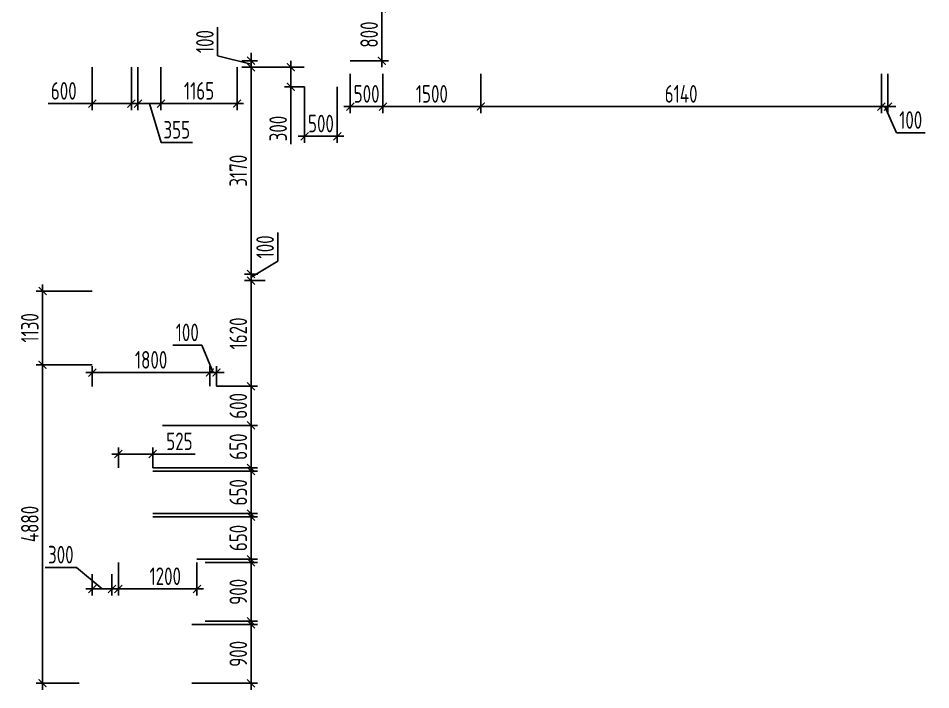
# Model space of a CAD drawing. Header units: millimetres. Extents: x -350007 to 536090, y -888 to 198380.
# Drawn here: x -60835 to -46850, y 61556 to 71847 of the extents above; entities that cross this region are included whole.
import ezdxf

# ---------------------------------------------------------------- set-up
doc = ezdxf.new("R2010")
doc.units = ezdxf.units.MM
doc.layers.add('АР_Размеры нов.', color=15, linetype='Continuous', lineweight=0)
doc.styles.add('ISOCPEUR', font='isocpeur.ttf', dxfattribs={"width": 0.7})
doc.dimstyles.new('R_100', dxfattribs={"dimtxt": 270, "dimasz": 120, "dimexe": 100, "dimexo": 0, "dimgap": 60, "dimtad": 1, "dimdec": 0, "dimrnd": 5, "dimzin": 0, "dimdsep": 46, "dimtxsty": 'ISOCPEUR', "dimblk": 'ARCHTICK', "dimcen": 0, "dimdle": 100, "dimclrd": 256, "dimclre": 256, "dimclrt": 256, "dimadec": 0, "dimazin": 0, "dimtfac": 2, "dimtdec": 0, "dimtofl": 0, "dimtmove": 1, "dimatfit": 3, "dimfxl": 1, "dimtvp": 3, "dimtolj": 1, "dimtzin": 0, "dimarcsym": 0})

# ---------------------------------------------------------------- blocks, each defined once
blk = doc.blocks.new('_ArchTick')
at = {"color": 0, "linetype": 'ByBlock', "const_width": 0.15}
blk.add_lwpolyline([(-0.5, -0.5), (0.5, 0.5)], dxfattribs=at)
blk = doc.blocks.new('*D2733')
at = {"layer": 'Defpoints', "color": 0, "ltscale": 500, "transparency": 16777216}
for p in [(-60463, 66537), (-59901, 66537), (-59901, 61656)]:
    blk.add_point(p, dxfattribs=at)
at = {"layer": 'АР_Размеры нов.', "lineweight": -2, "ltscale": 500, "transparency": 16777216}
for p, q in [((-60463, 61556), (-60463, 66637)), ((-59901, 66537), (-60563, 66537)), ((-59901, 61656), (-60563, 61656))]:
    blk.add_line(p, q, dxfattribs=at)
at = {"layer": 'АР_Размеры нов.', "lineweight": -2, "ltscale": 500, "transparency": 16777216, "xscale": 120, "yscale": 120, "zscale": 120}
for p, rotation in [((-60463, 66537), 90), ((-60463, 61656), 270)]:
    blk.add_blockref('_ArchTick', p, dxfattribs=dict(at, rotation=rotation))
at = {"layer": 'АР_Размеры нов.', "lineweight": 13, "ltscale": 500, "transparency": 16777216, "insert": (-60658, 64096), "char_height": 270, "attachment_point": 5, "rotation": 90, "style": 'ISOCPEUR'}
blk.add_mtext('\\A1;4880', dxfattribs=at)
blk = doc.blocks.new('*D2585')
at = {"layer": 'Defpoints', "color": 0, "ltscale": 100, "transparency": 16777216}
for p in [(-59701, 67667), (-60463, 66537), (-59701, 66537)]:
    blk.add_point(p, dxfattribs=at)
at = {"layer": 'АР_Размеры нов.', "lineweight": -2, "ltscale": 100, "transparency": 16777216}
for p, q in [((-60463, 67767), (-60463, 66437)), ((-59701, 67667), (-60563, 67667)), ((-59701, 66537), (-60563, 66537))]:
    blk.add_line(p, q, dxfattribs=at)
at = {"layer": 'АР_Размеры нов.', "lineweight": -2, "ltscale": 100, "transparency": 16777216, "xscale": 120, "yscale": 120, "zscale": 120}
for p, rotation in [((-60463, 67667), 90), ((-60463, 66537), 270)]:
    blk.add_blockref('_ArchTick', p, dxfattribs=dict(at, rotation=rotation))
at = {"layer": 'АР_Размеры нов.', "ltscale": 100, "transparency": 16777216, "insert": (-60658, 67102), "char_height": 270, "attachment_point": 5, "rotation": 90, "style": 'ISOCPEUR'}
blk.add_mtext('\\A1;1130', dxfattribs=at)
blk = doc.blocks.new('*D2587')
at = {"layer": 'Defpoints', "color": 0, "ltscale": 100, "transparency": 16777216}
for p in [(-58648, 71096), (-57481, 71096), (-57481, 70539)]:
    blk.add_point(p, dxfattribs=at)
at = {"layer": 'АР_Размеры нов.', "lineweight": -2, "ltscale": 100, "transparency": 16777216}
for p, q in [((-58648, 71096), (-58648, 70439)), ((-57481, 71096), (-57481, 70439)), ((-58748, 70539), (-57381, 70539))]:
    blk.add_line(p, q, dxfattribs=at)
at = {"layer": 'АР_Размеры нов.', "lineweight": -2, "ltscale": 100, "transparency": 16777216, "xscale": 120, "yscale": 120, "zscale": 120, "rotation": 180}
blk.add_blockref('_ArchTick', (-58648, 70539), dxfattribs=at)
at = {"layer": 'АР_Размеры нов.', "lineweight": -2, "ltscale": 100, "transparency": 16777216, "xscale": 120, "yscale": 120, "zscale": 120}
blk.add_blockref('_ArchTick', (-57481, 70539), dxfattribs=at)
at = {"layer": 'АР_Размеры нов.', "ltscale": 100, "transparency": 16777216, "insert": (-58064, 70734), "char_height": 270, "attachment_point": 5, "style": 'ISOCPEUR'}
blk.add_mtext('\\A1;1165', dxfattribs=at)
blk = doc.blocks.new('*D2592')
at = {"layer": 'Defpoints', "color": 0, "ltscale": 100, "transparency": 16777216}
for p in [(-55246, 70996), (-53746, 70996), (-55246, 70493)]:
    blk.add_point(p, dxfattribs=at)
at = {"layer": 'АР_Размеры нов.', "lineweight": -2, "ltscale": 100, "transparency": 16777216}
for p, q in [((-55246, 70996), (-55246, 70393)), ((-53746, 70996), (-53746, 70393)), ((-53646, 70493), (-55346, 70493))]:
    blk.add_line(p, q, dxfattribs=at)
at = {"layer": 'АР_Размеры нов.', "lineweight": -2, "ltscale": 100, "transparency": 16777216, "xscale": 120, "yscale": 120, "zscale": 120, "rotation": 180}
blk.add_blockref('_ArchTick', (-55246, 70493), dxfattribs=at)
at = {"layer": 'АР_Размеры нов.', "lineweight": -2, "ltscale": 100, "transparency": 16777216, "xscale": 120, "yscale": 120, "zscale": 120}
blk.add_blockref('_ArchTick', (-53746, 70493), dxfattribs=at)
at = {"layer": 'АР_Размеры нов.', "ltscale": 100, "transparency": 16777216, "insert": (-54496, 70688), "char_height": 270, "attachment_point": 5, "style": 'ISOCPEUR'}
blk.add_mtext('\\A1;1500', dxfattribs=at)
blk = doc.blocks.new('*D1915')
at = {"layer": 'Defpoints', "color": 0, "ltscale": 100, "transparency": 16777216}
for p in [(-55746, 71998), (-55746, 71196), (-55262, 71196)]:
    blk.add_point(p, dxfattribs=at)
at = {"layer": 'АР_Размеры нов.', "lineweight": -2, "ltscale": 100, "transparency": 16777216}
for p, q in [((-55262, 72098), (-55262, 71096)), ((-55746, 71998), (-55162, 71998)), ((-55746, 71196), (-55162, 71196))]:
    blk.add_line(p, q, dxfattribs=at)
at = {"layer": 'АР_Размеры нов.', "lineweight": -2, "ltscale": 100, "transparency": 16777216, "xscale": 120, "yscale": 120, "zscale": 120}
for p, rotation in [((-55262, 71998), 90), ((-55262, 71196), 270)]:
    blk.add_blockref('_ArchTick', p, dxfattribs=dict(at, rotation=rotation))
at = {"layer": 'АР_Размеры нов.', "ltscale": 100, "transparency": 16777216, "insert": (-55457, 71597), "char_height": 270, "attachment_point": 5, "rotation": 90, "style": 'ISOCPEUR'}
blk.add_mtext('\\A1;800', dxfattribs=at)
blk = doc.blocks.new('*D1916')
at = {"layer": 'Defpoints', "color": 0, "ltscale": 500, "transparency": 16777216}
for p in [(-59701, 71096), (-59101, 71096), (-59701, 70539)]:
    blk.add_point(p, dxfattribs=at)
at = {"layer": 'АР_Размеры нов.', "lineweight": -2, "ltscale": 500, "transparency": 16777216}
for p, q in [((-59701, 71096), (-59701, 70439)), ((-59101, 71096), (-59101, 70439)), ((-60378, 70539), (-59701, 70539)), ((-59001, 70539), (-59801, 70539))]:
    blk.add_line(p, q, dxfattribs=at)
at = {"layer": 'АР_Размеры нов.', "lineweight": -2, "ltscale": 500, "transparency": 16777216, "xscale": 120, "yscale": 120, "zscale": 120, "rotation": 180}
blk.add_blockref('_ArchTick', (-59701, 70539), dxfattribs=at)
at = {"layer": 'АР_Размеры нов.', "lineweight": -2, "ltscale": 500, "transparency": 16777216, "xscale": 120, "yscale": 120, "zscale": 120}
blk.add_blockref('_ArchTick', (-59101, 70539), dxfattribs=at)
at = {"layer": 'АР_Размеры нов.', "lineweight": 13, "ltscale": 500, "transparency": 16777216, "insert": (-60138, 70734), "char_height": 270, "attachment_point": 5, "style": 'ISOCPEUR'}
blk.add_mtext('\\A1;600', dxfattribs=at)
blk = doc.blocks.new('*D1917')
at = {"layer": 'Defpoints', "color": 0, "ltscale": 500, "transparency": 16777216}
for p in [(-57268, 71096), (-56746, 71096), (-57165, 67927)]:
    blk.add_point(p, dxfattribs=at)
at = {"layer": 'АР_Размеры нов.', "lineweight": -2, "ltscale": 500, "transparency": 16777216}
for p, q in [((-57268, 67827), (-57268, 71196)), ((-56746, 71096), (-57368, 71096)), ((-57165, 67927), (-57368, 67927))]:
    blk.add_line(p, q, dxfattribs=at)
at = {"layer": 'АР_Размеры нов.', "lineweight": -2, "ltscale": 500, "transparency": 16777216, "xscale": 120, "yscale": 120, "zscale": 120}
for p, rotation in [((-57268, 71096), 90), ((-57268, 67927), 270)]:
    blk.add_blockref('_ArchTick', p, dxfattribs=dict(at, rotation=rotation))
at = {"layer": 'АР_Размеры нов.', "lineweight": 13, "ltscale": 500, "transparency": 16777216, "insert": (-57463, 69511), "char_height": 270, "attachment_point": 5, "rotation": 90, "style": 'ISOCPEUR'}
blk.add_mtext('\\A1;3170', dxfattribs=at)
blk = doc.blocks.new('*D1818')
at = {"layer": 'Defpoints', "color": 0, "ltscale": 500, "transparency": 16777216}
for p in [(-59001, 71096), (-58648, 71096), (-59001, 70539)]:
    blk.add_point(p, dxfattribs=at)
at = {"layer": 'АР_Размеры нов.', "lineweight": -2, "ltscale": 500, "transparency": 16777216}
for p, q in [((-59001, 71096), (-59001, 70439)), ((-58648, 71096), (-58648, 70439)), ((-58548, 70539), (-59101, 70539)), ((-58824, 70539), (-58646, 69944)), ((-58646, 69944), (-58167, 69944))]:
    blk.add_line(p, q, dxfattribs=at)
at = {"layer": 'АР_Размеры нов.', "lineweight": -2, "ltscale": 500, "transparency": 16777216, "xscale": 120, "yscale": 120, "zscale": 120, "rotation": 180}
blk.add_blockref('_ArchTick', (-59001, 70539), dxfattribs=at)
at = {"layer": 'АР_Размеры нов.', "lineweight": -2, "ltscale": 500, "transparency": 16777216, "xscale": 120, "yscale": 120, "zscale": 120}
blk.add_blockref('_ArchTick', (-58648, 70539), dxfattribs=at)
at = {"layer": 'АР_Размеры нов.', "lineweight": 13, "ltscale": 500, "transparency": 16777216, "insert": (-58406, 70139), "char_height": 270, "attachment_point": 5, "style": 'ISOCPEUR'}
blk.add_mtext('\\A1;355', dxfattribs=at)
blk = doc.blocks.new('*D1819')
at = {"layer": 'Defpoints', "color": 0, "ltscale": 500, "transparency": 16777216}
for p in [(-56454, 71096), (-56657, 70795), (-56446, 70795)]:
    blk.add_point(p, dxfattribs=at)
at = {"layer": 'АР_Размеры нов.', "lineweight": -2, "ltscale": 500, "transparency": 16777216}
for p, q in [((-56657, 71196), (-56657, 70695)), ((-56454, 71096), (-56757, 71096)), ((-56446, 70795), (-56757, 70795)), ((-56657, 69917), (-56657, 70795))]:
    blk.add_line(p, q, dxfattribs=at)
at = {"layer": 'АР_Размеры нов.', "lineweight": -2, "ltscale": 500, "transparency": 16777216, "xscale": 120, "yscale": 120, "zscale": 120}
for p, rotation in [((-56657, 71096), 90), ((-56657, 70795), 270)]:
    blk.add_blockref('_ArchTick', p, dxfattribs=dict(at, rotation=rotation))
at = {"layer": 'АР_Размеры нов.', "lineweight": 13, "ltscale": 500, "transparency": 16777216, "insert": (-56852, 70157), "char_height": 270, "attachment_point": 5, "rotation": 90, "style": 'ISOCPEUR'}
blk.add_mtext('\\A1;300', dxfattribs=at)
blk = doc.blocks.new('*D1820')
at = {"layer": 'Defpoints', "color": 0, "ltscale": 500, "transparency": 16777216}
for p in [(-55746, 70996), (-55246, 70996), (-55746, 70493)]:
    blk.add_point(p, dxfattribs=at)
at = {"layer": 'АР_Размеры нов.', "lineweight": -2, "ltscale": 500, "transparency": 16777216}
for p, q in [((-55746, 70996), (-55746, 70393)), ((-55246, 70996), (-55246, 70393)), ((-55146, 70493), (-55846, 70493))]:
    blk.add_line(p, q, dxfattribs=at)
at = {"layer": 'АР_Размеры нов.', "lineweight": -2, "ltscale": 500, "transparency": 16777216, "xscale": 120, "yscale": 120, "zscale": 120, "rotation": 180}
blk.add_blockref('_ArchTick', (-55746, 70493), dxfattribs=at)
at = {"layer": 'АР_Размеры нов.', "lineweight": -2, "ltscale": 500, "transparency": 16777216, "xscale": 120, "yscale": 120, "zscale": 120}
blk.add_blockref('_ArchTick', (-55246, 70493), dxfattribs=at)
at = {"layer": 'АР_Размеры нов.', "lineweight": 13, "ltscale": 500, "transparency": 16777216, "insert": (-55496, 70688), "char_height": 270, "attachment_point": 5, "style": 'ISOCPEUR'}
blk.add_mtext('\\A1;500', dxfattribs=at)
blk = doc.blocks.new('*D1982')
at = {"layer": 'Defpoints', "color": 0, "ltscale": 500, "transparency": 16777216}
for p in [(-57165, 67927), (-57268, 67827), (-57051, 67827)]:
    blk.add_point(p, dxfattribs=at)
at = {"layer": 'АР_Размеры нов.', "lineweight": -2, "ltscale": 500, "transparency": 16777216}
for p, q in [((-56857, 68122), (-56857, 68563)), ((-57268, 67877), (-56857, 68122)), ((-57268, 67927), (-57268, 68047)), ((-57165, 67927), (-57368, 67927)), ((-57268, 67927), (-57268, 67827)), ((-57051, 67827), (-57368, 67827)), ((-57268, 67827), (-57268, 67707))]:
    blk.add_line(p, q, dxfattribs=at)
at = {"layer": 'АР_Размеры нов.', "lineweight": -2, "ltscale": 500, "transparency": 16777216, "xscale": 120, "yscale": 120, "zscale": 120}
for p, rotation in [((-57268, 67927), 270), ((-57268, 67827), 90)]:
    blk.add_blockref('_ArchTick', p, dxfattribs=dict(at, rotation=rotation))
at = {"layer": 'АР_Размеры нов.', "lineweight": 13, "ltscale": 500, "transparency": 16777216, "insert": (-57052, 68343), "char_height": 270, "attachment_point": 5, "rotation": 90, "style": 'ISOCPEUR'}
blk.add_mtext('\\A1;100', dxfattribs=at)
blk = doc.blocks.new('*D1983')
at = {"layer": 'Defpoints', "color": 0, "ltscale": 500, "transparency": 16777216}
for p in [(-58176, 62556), (-57268, 62556), (-58176, 61656)]:
    blk.add_point(p, dxfattribs=at)
at = {"layer": 'АР_Размеры нов.', "lineweight": -2, "ltscale": 500, "transparency": 16777216}
for p, q in [((-57268, 61556), (-57268, 62656)), ((-58176, 62556), (-57168, 62556)), ((-58176, 61656), (-57168, 61656))]:
    blk.add_line(p, q, dxfattribs=at)
at = {"layer": 'АР_Размеры нов.', "lineweight": -2, "ltscale": 500, "transparency": 16777216, "xscale": 120, "yscale": 120, "zscale": 120}
for p, rotation in [((-57268, 62556), 90), ((-57268, 61656), 270)]:
    blk.add_blockref('_ArchTick', p, dxfattribs=dict(at, rotation=rotation))
at = {"layer": 'АР_Размеры нов.', "lineweight": 13, "ltscale": 500, "transparency": 16777216, "insert": (-57463, 62106), "char_height": 270, "attachment_point": 5, "rotation": 90, "style": 'ISOCPEUR'}
blk.add_mtext('\\A1;900', dxfattribs=at)
blk = doc.blocks.new('*D1984')
at = {"layer": 'Defpoints', "color": 0, "ltscale": 500, "transparency": 16777216}
for p in [(-57972, 63506), (-57268, 63506), (-57972, 62606)]:
    blk.add_point(p, dxfattribs=at)
at = {"layer": 'АР_Размеры нов.', "lineweight": -2, "ltscale": 500, "transparency": 16777216}
for p, q in [((-57972, 63506), (-57168, 63506)), ((-57268, 62506), (-57268, 63606)), ((-57972, 62606), (-57168, 62606))]:
    blk.add_line(p, q, dxfattribs=at)
at = {"layer": 'АР_Размеры нов.', "lineweight": -2, "ltscale": 500, "transparency": 16777216, "xscale": 120, "yscale": 120, "zscale": 120}
for p, rotation in [((-57268, 63506), 90), ((-57268, 62606), 270)]:
    blk.add_blockref('_ArchTick', p, dxfattribs=dict(at, rotation=rotation))
at = {"layer": 'АР_Размеры нов.', "lineweight": 13, "ltscale": 500, "transparency": 16777216, "insert": (-57463, 63056), "char_height": 270, "attachment_point": 5, "rotation": 90, "style": 'ISOCPEUR'}
blk.add_mtext('\\A1;900', dxfattribs=at)
blk = doc.blocks.new('*D1985')
at = {"layer": 'Defpoints', "color": 0, "ltscale": 500, "transparency": 16777216}
for p in [(-59300, 63506), (-58098, 63506), (-59300, 63100)]:
    blk.add_point(p, dxfattribs=at)
at = {"layer": 'АР_Размеры нов.', "lineweight": -2, "ltscale": 500, "transparency": 16777216}
for p, q in [((-59300, 63506), (-59300, 63000)), ((-58098, 63506), (-58098, 63000)), ((-57998, 63100), (-59400, 63100))]:
    blk.add_line(p, q, dxfattribs=at)
at = {"layer": 'АР_Размеры нов.', "lineweight": -2, "ltscale": 500, "transparency": 16777216, "xscale": 120, "yscale": 120, "zscale": 120, "rotation": 180}
blk.add_blockref('_ArchTick', (-59300, 63100), dxfattribs=at)
at = {"layer": 'АР_Размеры нов.', "lineweight": -2, "ltscale": 500, "transparency": 16777216, "xscale": 120, "yscale": 120, "zscale": 120}
blk.add_blockref('_ArchTick', (-58098, 63100), dxfattribs=at)
at = {"layer": 'АР_Размеры нов.', "lineweight": 13, "ltscale": 500, "transparency": 16777216, "insert": (-58582, 63295), "char_height": 270, "attachment_point": 5, "style": 'ISOCPEUR'}
blk.add_mtext('\\A1;1200', dxfattribs=at)
blk = doc.blocks.new('*D1986')
at = {"layer": 'Defpoints', "color": 0, "ltscale": 500, "transparency": 16777216}
for p in [(-59701, 63325), (-59400, 63328), (-59701, 63100)]:
    blk.add_point(p, dxfattribs=at)
at = {"layer": 'АР_Размеры нов.', "lineweight": -2, "ltscale": 500, "transparency": 16777216}
for p, q in [((-59944, 63431), (-60423, 63431)), ((-59550, 63100), (-59944, 63431)), ((-59701, 63325), (-59701, 63000)), ((-59400, 63328), (-59400, 63000)), ((-59300, 63100), (-59801, 63100))]:
    blk.add_line(p, q, dxfattribs=at)
at = {"layer": 'АР_Размеры нов.', "lineweight": -2, "ltscale": 500, "transparency": 16777216, "xscale": 120, "yscale": 120, "zscale": 120, "rotation": 180}
blk.add_blockref('_ArchTick', (-59701, 63100), dxfattribs=at)
at = {"layer": 'АР_Размеры нов.', "lineweight": -2, "ltscale": 500, "transparency": 16777216, "xscale": 120, "yscale": 120, "zscale": 120}
blk.add_blockref('_ArchTick', (-59400, 63100), dxfattribs=at)
at = {"layer": 'АР_Размеры нов.', "lineweight": 13, "ltscale": 500, "transparency": 16777216, "insert": (-60183, 63626), "char_height": 270, "attachment_point": 5, "style": 'ISOCPEUR'}
blk.add_mtext('\\A1;300', dxfattribs=at)
blk = doc.blocks.new('*D1987')
at = {"layer": 'Defpoints', "color": 0, "ltscale": 500, "transparency": 16777216}
for p in [(-57652, 66206), (-57268, 66206), (-58624, 65606)]:
    blk.add_point(p, dxfattribs=at)
at = {"layer": 'АР_Размеры нов.', "lineweight": -2, "ltscale": 500, "transparency": 16777216}
for p, q in [((-57268, 65506), (-57268, 66306)), ((-57652, 66206), (-57168, 66206)), ((-58624, 65606), (-57168, 65606))]:
    blk.add_line(p, q, dxfattribs=at)
at = {"layer": 'АР_Размеры нов.', "lineweight": -2, "ltscale": 500, "transparency": 16777216, "xscale": 120, "yscale": 120, "zscale": 120}
for p, rotation in [((-57268, 66206), 90), ((-57268, 65606), 270)]:
    blk.add_blockref('_ArchTick', p, dxfattribs=dict(at, rotation=rotation))
at = {"layer": 'АР_Размеры нов.', "lineweight": 13, "ltscale": 500, "transparency": 16777216, "insert": (-57463, 65906), "char_height": 270, "attachment_point": 5, "rotation": 90, "style": 'ISOCPEUR'}
blk.add_mtext('\\A1;600', dxfattribs=at)
blk = doc.blocks.new('*D1988')
at = {"layer": 'Defpoints', "color": 0, "ltscale": 500, "transparency": 16777216}
for p in [(-57336, 67827), (-57268, 67827), (-57798, 66206)]:
    blk.add_point(p, dxfattribs=at)
at = {"layer": 'АР_Размеры нов.', "lineweight": -2, "ltscale": 500, "transparency": 16777216}
for p, q in [((-57268, 66106), (-57268, 67927)), ((-57336, 67827), (-57168, 67827)), ((-57798, 66206), (-57168, 66206))]:
    blk.add_line(p, q, dxfattribs=at)
at = {"layer": 'АР_Размеры нов.', "lineweight": -2, "ltscale": 500, "transparency": 16777216, "xscale": 120, "yscale": 120, "zscale": 120}
for p, rotation in [((-57268, 67827), 90), ((-57268, 66206), 270)]:
    blk.add_blockref('_ArchTick', p, dxfattribs=dict(at, rotation=rotation))
at = {"layer": 'АР_Размеры нов.', "lineweight": 13, "ltscale": 500, "transparency": 16777216, "insert": (-57463, 67016), "char_height": 270, "attachment_point": 5, "rotation": 90, "style": 'ISOCPEUR'}
blk.add_mtext('\\A1;1620', dxfattribs=at)
blk = doc.blocks.new('*D1989')
at = {"layer": 'Defpoints', "color": 0, "ltscale": 500, "transparency": 16777216}
for p in [(-57898, 66417), (-59700, 66203), (-57898, 66206)]:
    blk.add_point(p, dxfattribs=at)
at = {"layer": 'АР_Размеры нов.', "lineweight": -2, "ltscale": 500, "transparency": 16777216}
for p, q in [((-59700, 66203), (-59700, 66517)), ((-57898, 66206), (-57898, 66517)), ((-59800, 66417), (-57798, 66417))]:
    blk.add_line(p, q, dxfattribs=at)
at = {"layer": 'АР_Размеры нов.', "lineweight": -2, "ltscale": 500, "transparency": 16777216, "xscale": 120, "yscale": 120, "zscale": 120, "rotation": 180}
blk.add_blockref('_ArchTick', (-59700, 66417), dxfattribs=at)
at = {"layer": 'АР_Размеры нов.', "lineweight": -2, "ltscale": 500, "transparency": 16777216, "xscale": 120, "yscale": 120, "zscale": 120}
blk.add_blockref('_ArchTick', (-57898, 66417), dxfattribs=at)
at = {"layer": 'АР_Размеры нов.', "lineweight": 13, "ltscale": 500, "transparency": 16777216, "insert": (-58799, 66612), "char_height": 270, "attachment_point": 5, "style": 'ISOCPEUR'}
blk.add_mtext('\\A1;1800', dxfattribs=at)
blk = doc.blocks.new('*D1990')
at = {"layer": 'Defpoints', "color": 0, "ltscale": 500, "transparency": 16777216}
for p in [(-57798, 66417), (-57898, 66206), (-57798, 66206)]:
    blk.add_point(p, dxfattribs=at)
at = {"layer": 'АР_Размеры нов.', "lineweight": -2, "ltscale": 500, "transparency": 16777216}
for p, q in [((-58024, 66837), (-58465, 66837)), ((-57848, 66417), (-58024, 66837)), ((-57898, 66206), (-57898, 66517)), ((-57798, 66206), (-57798, 66517)), ((-57898, 66417), (-58018, 66417)), ((-57898, 66417), (-57798, 66417)), ((-57798, 66417), (-57678, 66417))]:
    blk.add_line(p, q, dxfattribs=at)
at = {"layer": 'АР_Размеры нов.', "lineweight": -2, "ltscale": 500, "transparency": 16777216, "xscale": 120, "yscale": 120, "zscale": 120}
blk.add_blockref('_ArchTick', (-57898, 66417), dxfattribs=at)
at = {"layer": 'АР_Размеры нов.', "lineweight": -2, "ltscale": 500, "transparency": 16777216, "xscale": 120, "yscale": 120, "zscale": 120, "rotation": 180}
blk.add_blockref('_ArchTick', (-57798, 66417), dxfattribs=at)
at = {"layer": 'АР_Размеры нов.', "lineweight": 13, "ltscale": 500, "transparency": 16777216, "insert": (-58245, 67032), "char_height": 270, "attachment_point": 5, "style": 'ISOCPEUR'}
blk.add_mtext('\\A1;100', dxfattribs=at)
blk = doc.blocks.new('*D2006')
at = {"layer": 'Defpoints', "color": 0, "ltscale": 500, "transparency": 16777216}
for p in [(-58775, 64206), (-57268, 64206), (-58098, 63556)]:
    blk.add_point(p, dxfattribs=at)
at = {"layer": 'АР_Размеры нов.', "lineweight": -2, "ltscale": 500, "transparency": 16777216}
for p, q in [((-58775, 64206), (-57168, 64206)), ((-57268, 63456), (-57268, 64306)), ((-58098, 63556), (-57168, 63556))]:
    blk.add_line(p, q, dxfattribs=at)
at = {"layer": 'АР_Размеры нов.', "lineweight": -2, "ltscale": 500, "transparency": 16777216, "xscale": 120, "yscale": 120, "zscale": 120}
for p, rotation in [((-57268, 64206), 90), ((-57268, 63556), 270)]:
    blk.add_blockref('_ArchTick', p, dxfattribs=dict(at, rotation=rotation))
at = {"layer": 'АР_Размеры нов.', "lineweight": 13, "ltscale": 500, "transparency": 16777216, "insert": (-57463, 63881), "char_height": 270, "attachment_point": 5, "rotation": 90, "style": 'ISOCPEUR'}
blk.add_mtext('\\A1;650', dxfattribs=at)
blk = doc.blocks.new('*D2007')
at = {"layer": 'Defpoints', "color": 0, "ltscale": 500, "transparency": 16777216}
for p in [(-58775, 64906), (-57268, 64906), (-58775, 64256)]:
    blk.add_point(p, dxfattribs=at)
at = {"layer": 'АР_Размеры нов.', "lineweight": -2, "ltscale": 500, "transparency": 16777216}
for p, q in [((-58775, 64906), (-57168, 64906)), ((-57268, 64156), (-57268, 65006)), ((-58775, 64256), (-57168, 64256))]:
    blk.add_line(p, q, dxfattribs=at)
at = {"layer": 'АР_Размеры нов.', "lineweight": -2, "ltscale": 500, "transparency": 16777216, "xscale": 120, "yscale": 120, "zscale": 120}
for p, rotation in [((-57268, 64906), 90), ((-57268, 64256), 270)]:
    blk.add_blockref('_ArchTick', p, dxfattribs=dict(at, rotation=rotation))
at = {"layer": 'АР_Размеры нов.', "lineweight": 13, "ltscale": 500, "transparency": 16777216, "insert": (-57463, 64581), "char_height": 270, "attachment_point": 5, "rotation": 90, "style": 'ISOCPEUR'}
blk.add_mtext('\\A1;650', dxfattribs=at)
blk = doc.blocks.new('*D2008')
at = {"layer": 'Defpoints', "color": 0, "ltscale": 500, "transparency": 16777216}
for p in [(-57798, 65606), (-57268, 65606), (-58775, 64956)]:
    blk.add_point(p, dxfattribs=at)
at = {"layer": 'АР_Размеры нов.', "lineweight": -2, "ltscale": 500, "transparency": 16777216}
for p, q in [((-57798, 65606), (-57168, 65606)), ((-57268, 64856), (-57268, 65706)), ((-58775, 64956), (-57168, 64956))]:
    blk.add_line(p, q, dxfattribs=at)
at = {"layer": 'АР_Размеры нов.', "lineweight": -2, "ltscale": 500, "transparency": 16777216, "xscale": 120, "yscale": 120, "zscale": 120}
for p, rotation in [((-57268, 65606), 90), ((-57268, 64956), 270)]:
    blk.add_blockref('_ArchTick', p, dxfattribs=dict(at, rotation=rotation))
at = {"layer": 'АР_Размеры нов.', "lineweight": 13, "ltscale": 500, "transparency": 16777216, "insert": (-57463, 65281), "char_height": 270, "attachment_point": 5, "rotation": 90, "style": 'ISOCPEUR'}
blk.add_mtext('\\A1;650', dxfattribs=at)
blk = doc.blocks.new('*D2009')
at = {"layer": 'Defpoints', "color": 0, "ltscale": 500, "transparency": 16777216}
for p in [(-58775, 65168), (-59300, 64956), (-58775, 64956)]:
    blk.add_point(p, dxfattribs=at)
at = {"layer": 'АР_Размеры нов.', "lineweight": -2, "ltscale": 500, "transparency": 16777216}
for p, q in [((-59300, 64956), (-59300, 65268)), ((-58775, 64956), (-58775, 65268)), ((-59400, 65168), (-58675, 65168)), ((-58126, 65168), (-58775, 65168))]:
    blk.add_line(p, q, dxfattribs=at)
at = {"layer": 'АР_Размеры нов.', "lineweight": -2, "ltscale": 500, "transparency": 16777216, "xscale": 120, "yscale": 120, "zscale": 120, "rotation": 180}
blk.add_blockref('_ArchTick', (-59300, 65168), dxfattribs=at)
at = {"layer": 'АР_Размеры нов.', "lineweight": -2, "ltscale": 500, "transparency": 16777216, "xscale": 120, "yscale": 120, "zscale": 120}
blk.add_blockref('_ArchTick', (-58775, 65168), dxfattribs=at)
at = {"layer": 'АР_Размеры нов.', "lineweight": 13, "ltscale": 500, "transparency": 16777216, "insert": (-58365, 65363), "char_height": 270, "attachment_point": 5, "style": 'ISOCPEUR'}
blk.add_mtext('\\A1;525', dxfattribs=at)
blk = doc.blocks.new('*D2052')
at = {"layer": 'Defpoints', "color": 0, "ltscale": 500, "transparency": 16777216}
for p in [(-53746, 70996), (-47606, 70996), (-47606, 70493)]:
    blk.add_point(p, dxfattribs=at)
at = {"layer": 'АР_Размеры нов.', "lineweight": -2, "ltscale": 500, "transparency": 16777216}
for p, q in [((-53746, 70996), (-53746, 70393)), ((-47606, 70996), (-47606, 70393)), ((-53846, 70493), (-47506, 70493))]:
    blk.add_line(p, q, dxfattribs=at)
at = {"layer": 'АР_Размеры нов.', "lineweight": -2, "ltscale": 500, "transparency": 16777216, "xscale": 120, "yscale": 120, "zscale": 120, "rotation": 180}
blk.add_blockref('_ArchTick', (-53746, 70493), dxfattribs=at)
at = {"layer": 'АР_Размеры нов.', "lineweight": -2, "ltscale": 500, "transparency": 16777216, "xscale": 120, "yscale": 120, "zscale": 120}
blk.add_blockref('_ArchTick', (-47606, 70493), dxfattribs=at)
at = {"layer": 'АР_Размеры нов.', "lineweight": 13, "ltscale": 500, "transparency": 16777216, "insert": (-50676, 70688), "char_height": 270, "attachment_point": 5, "style": 'ISOCPEUR'}
blk.add_mtext('\\A1;6140', dxfattribs=at)
blk = doc.blocks.new('*D2053')
at = {"layer": 'Defpoints', "color": 0, "ltscale": 500, "transparency": 16777216}
for p in [(-47606, 70996), (-47506, 70996), (-47506, 70493)]:
    blk.add_point(p, dxfattribs=at)
at = {"layer": 'АР_Размеры нов.', "lineweight": -2, "ltscale": 500, "transparency": 16777216}
for p, q in [((-47606, 70996), (-47606, 70393)), ((-47506, 70996), (-47506, 70393)), ((-47606, 70493), (-47726, 70493)), ((-47606, 70493), (-47506, 70493)), ((-47556, 70493), (-47377, 70093)), ((-47506, 70493), (-47386, 70493)), ((-47377, 70093), (-46936, 70093))]:
    blk.add_line(p, q, dxfattribs=at)
at = {"layer": 'АР_Размеры нов.', "lineweight": -2, "ltscale": 500, "transparency": 16777216, "xscale": 120, "yscale": 120, "zscale": 120}
blk.add_blockref('_ArchTick', (-47606, 70493), dxfattribs=at)
at = {"layer": 'АР_Размеры нов.', "lineweight": -2, "ltscale": 500, "transparency": 16777216, "xscale": 120, "yscale": 120, "zscale": 120, "rotation": 180}
blk.add_blockref('_ArchTick', (-47506, 70493), dxfattribs=at)
at = {"layer": 'АР_Размеры нов.', "lineweight": 13, "ltscale": 500, "transparency": 16777216, "insert": (-47157, 70288), "char_height": 270, "attachment_point": 5, "style": 'ISOCPEUR'}
blk.add_mtext('\\A1;100', dxfattribs=at)
blk = doc.blocks.new('*D2087')
at = {"layer": 'Defpoints', "color": 0, "ltscale": 500, "transparency": 16777216}
for p in [(-57408, 71196), (-57268, 71196), (-57408, 71096)]:
    blk.add_point(p, dxfattribs=at)
at = {"layer": 'АР_Размеры нов.', "lineweight": -2, "ltscale": 500, "transparency": 16777216}
for p, q in [((-57780, 71269), (-57780, 71710)), ((-57268, 71146), (-57780, 71269)), ((-57408, 71196), (-57168, 71196)), ((-57268, 71196), (-57268, 71316)), ((-57268, 71096), (-57268, 71196)), ((-57408, 71096), (-57168, 71096)), ((-57268, 71096), (-57268, 70976))]:
    blk.add_line(p, q, dxfattribs=at)
at = {"layer": 'АР_Размеры нов.', "lineweight": -2, "ltscale": 500, "transparency": 16777216, "xscale": 120, "yscale": 120, "zscale": 120}
for p, rotation in [((-57268, 71196), 270), ((-57268, 71096), 90)]:
    blk.add_blockref('_ArchTick', p, dxfattribs=dict(at, rotation=rotation))
at = {"layer": 'АР_Размеры нов.', "lineweight": 13, "ltscale": 500, "transparency": 16777216, "insert": (-57975, 71490), "char_height": 270, "attachment_point": 5, "rotation": 90, "style": 'ISOCPEUR'}
blk.add_mtext('\\A1;100', dxfattribs=at)
blk = doc.blocks.new('*D3134')
at = {"layer": 'Defpoints', "color": 0, "transparency": 16777216}
for p in [(-56446, 70795), (-55946, 70795), (-56446, 70038)]:
    blk.add_point(p, dxfattribs=at)
at = {"layer": 'АР_Размеры нов.', "lineweight": -2, "transparency": 16777216}
for p, q in [((-56446, 70795), (-56446, 69938)), ((-55946, 70795), (-55946, 69938)), ((-55846, 70038), (-56546, 70038))]:
    blk.add_line(p, q, dxfattribs=at)
at = {"layer": 'АР_Размеры нов.', "lineweight": -2, "transparency": 16777216, "xscale": 120, "yscale": 120, "zscale": 120, "rotation": 180}
blk.add_blockref('_ArchTick', (-56446, 70038), dxfattribs=at)
at = {"layer": 'АР_Размеры нов.', "lineweight": -2, "transparency": 16777216, "xscale": 120, "yscale": 120, "zscale": 120}
blk.add_blockref('_ArchTick', (-55946, 70038), dxfattribs=at)
at = {"layer": 'АР_Размеры нов.', "transparency": 16777216, "insert": (-56196, 70233), "char_height": 270, "attachment_point": 5, "style": 'ISOCPEUR'}
blk.add_mtext('\\A1;500', dxfattribs=at)

msp = doc.modelspace()

# ---------------------------------------------------------------- dimensions: what is measured, and where the dimension line sits
at = {"layer": 'АР_Размеры нов.', "ltscale": 100}
for base, p1, p2, override, picture, middle in [((-55261.9867, 71195.6825), (-55745.6975, 71998.1647), (-55745.6975, 71195.6825), {"dimpost": '\\X', "dimfxl": 2.5, "dimarcsym": 1}, '*D1915', (-55456.9867, 71596.9236)), ((-60463.2, 66536.8), (-59700.7, 67666.8), (-59700.7, 66536.8), {"dimpost": '\\X', "dimfxl": 2.5, "dimarcsym": 2}, '*D2585', (-60658.2, 67101.8))]:
    dim = msp.add_linear_dim(base=base, p1=p1, p2=p2, angle=90, dimstyle='R_100', override=override, dxfattribs=at)
    dim.commit()
    dim.dimension.update_dxf_attribs({"geometry": picture, "text_midpoint": middle})
at = {"layer": 'АР_Размеры нов.', "lineweight": 13, "ltscale": 500}
for base, p1, p2, picture, middle in [((-57267.8, 71195.7), (-57408.1, 71095.7), (-57408.1, 71195.7), '*D2087', (-57779.6, 71329)), ((-56657.2, 70795.4), (-56453.9, 71095.7), (-56445.7, 70795.4), '*D1819', (-56811.6, 70157)), ((-57267.8, 67826.8), (-57165.1, 67926.8), (-57050.7, 67826.8), '*D1982', (-56857, 68182))]:
    dim = msp.add_linear_dim(base=base, p1=p1, p2=p2, angle=90, dimstyle='R_100', override={"dimpost": '\\X'}, dxfattribs=at)
    dim.commit()
    dim.dimension.update_dxf_attribs({"geometry": picture, "text_midpoint": middle, "dimtype": 160})
for base, p1, p2, picture, middle in [((-57267.8, 71095.7), (-57165.1, 67926.8), (-56746.2, 71095.7), '*D1917', (-57462.8, 69511.2)), ((-57267.8, 67826.8), (-57797.9, 66205.7), (-57335.5, 67826.8), '*D1988', (-57462.8, 67016.3)), ((-60463.2, 66536.8), (-59900.7, 61655.7), (-59900.7, 66536.8), '*D2733', (-60658.2, 64096.2)), ((-57267.8, 66205.7), (-58624.1, 65605.7), (-57652.2, 66205.7), '*D1987', (-57462.8, 65905.7)), ((-57267.8, 65605.7), (-58774.8, 64955.7), (-57797.9, 65605.7), '*D2008', (-57462.8, 65280.7)), ((-57267.8, 64905.7), (-58774.7, 64255.6), (-58774.6, 64905.7), '*D2007', (-57462.8, 64580.6)), ((-57267.8, 64205.6), (-58098.1, 63555.7), (-58774.7, 64205.6), '*D2006', (-57462.8, 63880.7)), ((-57267.8, 63505.7), (-57972.3, 62605.7), (-57972.3, 63505.7), '*D1984', (-57462.8, 63055.7)), ((-57267.8, 62555.7), (-58176, 61655.7), (-58176.1, 62555.7), '*D1983', (-57462.8, 62105.7))]:
    dim = msp.add_linear_dim(base=base, p1=p1, p2=p2, angle=90, dimstyle='R_100', override={"dimpost": '\\X'}, dxfattribs=at)
    dim.commit()
    dim.dimension.update_dxf_attribs({"geometry": picture, "text_midpoint": middle})
for base, p1, p2, override, picture, middle in [((-59700.7, 70539.1), (-59100.8, 71095.7), (-59700.7, 71095.7), {"dimpost": '\\X'}, '*D1916', (-60138.2, 70466.8)), ((-47505.7, 70493.3), (-47605.7, 70995.7), (-47505.7, 70995.7), {"dimpost": '\\X', "dimfxl": 2.5, "dimarcsym": 2}, '*D2053', (-47317.2, 70093.3)), ((-57797.9, 66417.5), (-57897.9, 66205.7), (-57797.9, 66205.7), {"dimpost": '\\X'}, '*D1990', (-58084.1, 66837.5)), ((-58774.8, 65167.9), (-59300, 64955.8), (-58774.8, 64955.7), {"dimpost": '\\X'}, '*D2009', (-58365.5, 65162.2)), ((-59700.7, 63100.1), (-59400, 63328), (-59700.7, 63325.4), {"dimpost": '\\X'}, '*D1986', (-60003.9, 63431.1)), ((-59300, 63100.1), (-58098.1, 63505.7), (-59300, 63505.6), {"dimpost": '\\X'}, '*D1985', (-58582.2, 63100.1))]:
    dim = msp.add_linear_dim(base=base, p1=p1, p2=p2, dimstyle='R_100', override=override, dxfattribs=at)
    dim.commit()
    dim.dimension.update_dxf_attribs({"geometry": picture, "text_midpoint": middle, "dimtype": 160})
for base, p1, p2, override, picture, middle in [((-59000.8, 70539.1), (-58647.8, 71095.7), (-59000.8, 71095.7), {"dimpost": '\\X', "dimfxl": 300, "dimarcsym": 1}, '*D1818', (-58585.8, 70139.1)), ((-55745.7, 70493.3), (-55245.7, 70995.7), (-55745.7, 70995.7), {"dimpost": '\\X', "dimfxl": 2.5, "dimarcsym": 2}, '*D1820', (-55495.7, 70688.3)), ((-47605.7, 70493.3), (-53745.7, 70995.7), (-47605.7, 70995.7), {"dimpost": '\\X', "dimfxl": 2.5, "dimarcsym": 2}, '*D2052', (-50675.7, 70688.3)), ((-57897.8676, 66417.4698), (-59700.3557, 66203.4288), (-57897.8676, 66205.7168), {"dimpost": '\\X'}, '*D1989', (-58799.1116, 66612.4698))]:
    dim = msp.add_linear_dim(base=base, p1=p1, p2=p2, dimstyle='R_100', override=override, dxfattribs=at)
    dim.commit()
    dim.dimension.update_dxf_attribs({"geometry": picture, "text_midpoint": middle})
at = {"layer": 'АР_Размеры нов.', "ltscale": 100}
for base, p1, p2, override, picture, middle in [((-57480.8, 70539.1), (-58647.8, 71095.7), (-57480.8, 71095.7), {"dimpost": '\\X', "dimfxl": 300, "dimarcsym": 1}, '*D2587', (-58064.3, 70734.1)), ((-55245.7, 70493.3), (-53745.7, 70995.7), (-55245.7, 70995.7), {"dimpost": '\\X', "dimfxl": 2.5, "dimarcsym": 2}, '*D2592', (-54495.7, 70688.3))]:
    dim = msp.add_linear_dim(base=base, p1=p1, p2=p2, dimstyle='R_100', override=override, dxfattribs=at)
    dim.commit()
    dim.dimension.update_dxf_attribs({"geometry": picture, "text_midpoint": middle})
at = {"layer": 'АР_Размеры нов.'}
dim = msp.add_linear_dim(base=(-56445.7, 70038.3), p1=(-55945.7, 70795.4), p2=(-56445.7, 70795.3), dimstyle='R_100', override={"dimpost": '\\X'}, dxfattribs=at)
dim.commit()
dim.dimension.update_dxf_attribs({"geometry": '*D3134', "text_midpoint": (-56195.7, 70233.3)})

doc.saveas('drawing.dxf')
